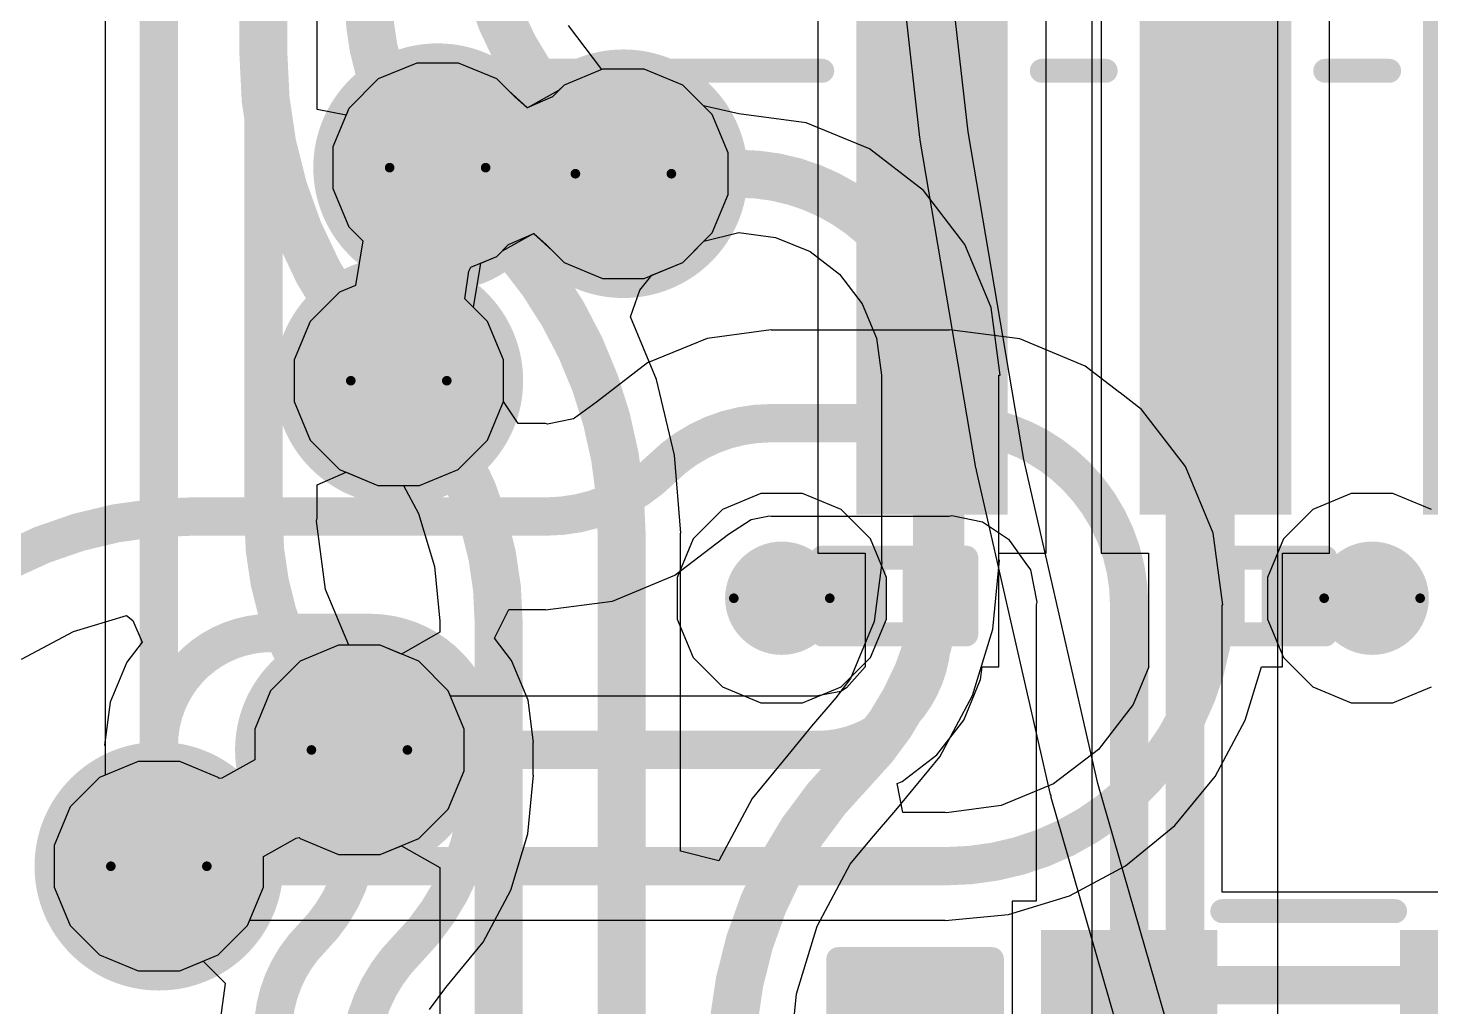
# Model space of a CAD drawing. Header units: inches. Extents: x -30 to 282, y -86 to 78.
# Drawn here: x -25.93 to -18.51, y -54.27 to -49.08 of the extents above; entities that cross this region are included whole.
import ezdxf

# ---------------------------------------------------------------- set-up
doc = ezdxf.new("R2010")
doc.units = ezdxf.units.IN
for name, color, linetype in [('Board Outline', 216, 'Continuous'), ('Bottom Layer', 5, 'Continuous'), ('Bottom Overlay', 54, 'Continuous'), ('Bottom Paste', 16, 'Continuous'), ('Bottom Solder', 6, 'Continuous'), ('Drill Drawing', 1, 'Continuous'), ('GND 01', 76, 'Continuous'), ('GND 02', 16, 'Continuous'), ('PWR', 156, 'Continuous'), ('SIG 01', 90, 'Continuous'), ('Top Layer', 1, 'Continuous'), ('Top Overlay', 2, 'Continuous'), ('Top Paste', 8, 'Continuous'), ('Top Solder', 216, 'Continuous'), ('Via Holes', 16, 'Continuous')]:
    doc.layers.add(name, color=color, linetype=linetype)

# ---------------------------------------------------------------- blocks, each defined once
blk = doc.blocks.new('DSN0603_2_B_10')
at = {"layer": 'Bottom Layer'}
for points in [[(-0.3, 0.12), (-0.1, 0.12), (-0.1, -0.12), (-0.3, -0.12)], [(0.1, 0.12), (0.3, 0.12), (0.3, -0.12), (0.1, -0.12)]]:
    blk.add_hatch(color=5, dxfattribs=at).paths.add_polyline_path(points)
at = {"layer": 'Bottom Paste'}
for points in [[(-0.3, 0.12), (-0.1, 0.12), (-0.1, -0.12), (-0.3, -0.12)], [(0.1, 0.12), (0.3, 0.12), (0.3, -0.12), (0.1, -0.12)]]:
    blk.add_hatch(color=16, dxfattribs=at).paths.add_polyline_path(points)
at = {"layer": 'Bottom Solder'}
for points in [[(-0.355, 0.175), (-0.045, 0.175), (-0.045, -0.175), (-0.355, -0.175)], [(0.045, 0.175), (0.355, 0.175), (0.355, -0.175), (0.045, -0.175)]]:
    blk.add_hatch(color=6, dxfattribs=at).paths.add_polyline_path(points)
at = {"layer": 'Bottom Overlay', "const_width": 0.127}
for points in [[(-0.381, 0.2032), (0.381, 0.2032)], [(-0.381, -0.2032), (-0.381, 0.2032)], [(0.381, -0.2032), (0.381, 0.2032)], [(-0.381, -0.2032), (0.381, -0.2032)]]:
    blk.add_lwpolyline(points, dxfattribs=at)
at = {"layer": 'Bottom Overlay', "const_width": 0.0635}
for points in [[(-0.4127, 0.2032, 1), (-0.3492, 0.2032, 1)], [(-0.4127, 0.2032, 1), (-0.3492, 0.2032, 1)], [(0.3493, 0.2032, 1), (0.4128, 0.2032, 1)], [(0.3493, 0.2032, 1), (0.4128, 0.2032, 1)], [(-0.4128, -0.2032, 1), (-0.3493, -0.2032, 1)], [(-0.4128, -0.2032, 1), (-0.3493, -0.2032, 1)], [(0.3492, -0.2032, 1), (0.4127, -0.2032, 1)], [(0.3492, -0.2032, 1), (0.4127, -0.2032, 1)]]:
    blk.add_lwpolyline(points, format="xyb", close=True, dxfattribs=at)
blk = doc.blocks.new('DSN0603_2_B_11')
at = {"layer": 'Bottom Layer'}
for points in [[(-0.3, 0.12), (-0.1, 0.12), (-0.1, -0.12), (-0.3, -0.12)], [(0.1, 0.12), (0.3, 0.12), (0.3, -0.12), (0.1, -0.12)]]:
    blk.add_hatch(color=5, dxfattribs=at).paths.add_polyline_path(points)
at = {"layer": 'Bottom Paste'}
for points in [[(-0.3, 0.12), (-0.1, 0.12), (-0.1, -0.12), (-0.3, -0.12)], [(0.1, 0.12), (0.3, 0.12), (0.3, -0.12), (0.1, -0.12)]]:
    blk.add_hatch(color=16, dxfattribs=at).paths.add_polyline_path(points)
at = {"layer": 'Bottom Solder'}
for points in [[(-0.355, 0.175), (-0.045, 0.175), (-0.045, -0.175), (-0.355, -0.175)], [(0.045, 0.175), (0.355, 0.175), (0.355, -0.175), (0.045, -0.175)]]:
    blk.add_hatch(color=6, dxfattribs=at).paths.add_polyline_path(points)
at = {"layer": 'Bottom Overlay', "const_width": 0.127}
for points in [[(0.381, 0.2032), (-0.381, 0.2032)], [(-0.381, -0.2032), (-0.381, 0.2032)], [(0.381, -0.2032), (0.381, 0.2032)], [(0.381, -0.2032), (-0.381, -0.2032)]]:
    blk.add_lwpolyline(points, dxfattribs=at)
at = {"layer": 'Bottom Overlay', "const_width": 0.0635}
for points in [[(-0.4128, 0.2032, 1), (-0.3493, 0.2032, 1)], [(-0.4128, 0.2032, 1), (-0.3493, 0.2032, 1)], [(0.3492, 0.2032, 1), (0.4127, 0.2032, 1)], [(0.3492, 0.2032, 1), (0.4127, 0.2032, 1)], [(-0.4127, -0.2032, 1), (-0.3492, -0.2032, 1)], [(-0.4127, -0.2032, 1), (-0.3492, -0.2032, 1)], [(0.3493, -0.2032, 1), (0.4128, -0.2032, 1)], [(0.3493, -0.2032, 1), (0.4128, -0.2032, 1)]]:
    blk.add_lwpolyline(points, format="xyb", close=True, dxfattribs=at)
blk = doc.blocks.new('B6B_ZR_SM4_TF_LF__SN__B_37')
at = {"layer": 'Bottom Layer'}
for points in [[(1.8999, 3.2749), (2.5999, 3.2749), (2.5999, -0.725), (1.8999, -0.725)], [(3.4001, 3.2749), (4.1001, 3.2749), (4.1001, -0.725), (3.4001, -0.725)]]:
    blk.add_hatch(color=5, dxfattribs=at).paths.add_polyline_path(points)
at = {"layer": 'Bottom Paste'}
for points in [[(1.8999, 3.2749), (2.5999, 3.2749), (2.5999, -0.725), (1.8999, -0.725)], [(3.4001, 3.2749), (4.1001, 3.2749), (4.1001, -0.725), (3.4001, -0.725)]]:
    blk.add_hatch(color=16, dxfattribs=at).paths.add_polyline_path(points)
at = {"layer": 'Bottom Solder'}
for points in [[(0.3493, 3.3257), (1.1509, 3.3257), (1.1509, -0.7758), (0.3493, -0.7758)], [(1.8491, 3.3257), (2.6507, 3.3257), (2.6507, -0.7758), (1.8491, -0.7758)], [(3.3493, 3.3257), (4.1509, 3.3257), (4.1509, -0.7758), (3.3493, -0.7758)]]:
    blk.add_hatch(color=6, dxfattribs=at).paths.add_polyline_path(points)
at = {"layer": 'Bottom Overlay', "const_width": 0.127}
for points in [[(1.6689, 0.9749), (1.3311, 0.9749)], [(3.1689, 0.9749), (2.8311, 0.9749)], [(6, 0.9749), (4.3312, 0.9749)], [(6, 0.9749), (6, 0.1061)]]:
    blk.add_lwpolyline(points, dxfattribs=at)
at = {"layer": 'Bottom Overlay', "const_width": 0.0635}
for points in [[(1.2994, 0.9749, 1), (1.3629, 0.9749, 1)], [(1.6371, 0.9749, 1), (1.7006, 0.9749, 1)], [(2.7994, 0.9749, 1), (2.8629, 0.9749, 1)], [(3.1371, 0.9749, 1), (3.2006, 0.9749, 1)], [(4.2994, 0.9749, 1), (4.3629, 0.9749, 1)], [(5.9683, 0.9749, 1), (6.0318, 0.9749, 1)], [(5.9683, 0.9749, 1), (6.0318, 0.9749, 1)]]:
    blk.add_lwpolyline(points, format="xyb", close=True, dxfattribs=at)
blk = doc.blocks.new('SC_70_5_82')
at = {"layer": 'Top Layer'}
for points in [[(-1.315, 0.84), (-0.585, 0.84), (-0.585, 0.46), (-1.315, 0.46)], [(0.585, 0.84), (1.315, 0.84), (1.315, 0.46), (0.585, 0.46)], [(-1.315, 0.19), (-0.585, 0.19), (-0.585, -0.19), (-1.315, -0.19)], [(-1.315, -0.46), (-0.585, -0.46), (-0.585, -0.84), (-1.315, -0.84)], [(0.585, -0.46), (1.315, -0.46), (1.315, -0.84), (0.585, -0.84)]]:
    blk.add_hatch(color=1, dxfattribs=at).paths.add_polyline_path(points)
at = {"layer": 'Top Paste'}
for points in [[(-1.315, 0.84), (-0.585, 0.84), (-0.585, 0.46), (-1.315, 0.46)], [(0.585, 0.84), (1.315, 0.84), (1.315, 0.46), (0.585, 0.46)], [(-1.315, 0.19), (-0.585, 0.19), (-0.585, -0.19), (-1.315, -0.19)], [(-1.315, -0.46), (-0.585, -0.46), (-0.585, -0.84), (-1.315, -0.84)], [(0.585, -0.46), (1.315, -0.46), (1.315, -0.84), (0.585, -0.84)]]:
    blk.add_hatch(color=8, dxfattribs=at).paths.add_polyline_path(points)
at = {"layer": 'Top Solder'}
for points in [[(-1.4166, 0.9416), (-0.4834, 0.9416), (-0.4834, 0.3584), (-1.4166, 0.3584)], [(0.4834, 0.9416), (1.4166, 0.9416), (1.4166, 0.3584), (0.4834, 0.3584)], [(-1.4166, 0.2916), (-0.4834, 0.2916), (-0.4834, -0.2916), (-1.4166, -0.2916)], [(-1.4166, -0.3584), (-0.4834, -0.3584), (-0.4834, -0.9416), (-1.4166, -0.9416)], [(0.4834, -0.3584), (1.4166, -0.3584), (1.4166, -0.9416), (0.4834, -0.9416)]]:
    blk.add_hatch(color=216, dxfattribs=at).paths.add_polyline_path(points)
at = {"layer": 'Top Overlay', "const_width": 0.127}
for points in [[(0.4572, 1.0414), (-0.4572, 1.0414)], [(-1.4478, 0.6604), (-1.5748, 0.7874)], [(-1.5748, 0.7874), (-1.5748, 0.5334)], [(-1.4478, 0.6604), (-1.5748, 0.5334)], [(0.4572, -1.0414), (-0.4572, -1.0414)]]:
    blk.add_lwpolyline(points, dxfattribs=at)
at = {"layer": 'Top Overlay', "const_width": 0.0635}
for points in [[(-0.4889, 1.0414, 1), (-0.4254, 1.0414, 1)], [(0.4254, 1.0414, 1), (0.4889, 1.0414, 1)], [(-1.6065, 0.7874, 1), (-1.543, 0.7874, 1)], [(-1.6065, 0.7874, 1), (-1.543, 0.7874, 1)], [(-1.4795, 0.6604, 1), (-1.416, 0.6604, 1)], [(-1.4795, 0.6604, 1), (-1.416, 0.6604, 1)], [(-1.6065, 0.5334, 1), (-1.543, 0.5334, 1)], [(-1.6065, 0.5334, 1), (-1.543, 0.5334, 1)], [(-0.4889, -1.0414, 1), (-0.4254, -1.0414, 1)], [(0.4254, -1.0414, 1), (0.4889, -1.0414, 1)]]:
    blk.add_lwpolyline(points, format="xyb", close=True, dxfattribs=at)
blk = doc.blocks.new('C___0402_132')
at = {"layer": 'Top Layer'}
for points in [[(-0.6985, -0.3175), (-0.6985, 0.3175), (-0.2413, 0.3175), (-0.2413, -0.3175)], [(0.2413, -0.3175), (0.2413, 0.3175), (0.6985, 0.3175), (0.6985, -0.3175)]]:
    blk.add_hatch(color=1, dxfattribs=at).paths.add_polyline_path(points)
at = {"layer": 'Top Paste'}
for points in [[(-0.6985, -0.3175), (-0.6985, 0.3175), (-0.2413, 0.3175), (-0.2413, -0.3175)], [(0.2413, -0.3175), (0.2413, 0.3175), (0.6985, 0.3175), (0.6985, -0.3175)]]:
    blk.add_hatch(color=8, dxfattribs=at).paths.add_polyline_path(points)
at = {"layer": 'Top Solder'}
for points in [[(-0.7585, -0.3775), (-0.7585, 0.3775), (-0.1813, 0.3775), (-0.1813, -0.3775)], [(0.1813, -0.3775), (0.1813, 0.3775), (0.7585, 0.3775), (0.7585, -0.3775)]]:
    blk.add_hatch(color=216, dxfattribs=at).paths.add_polyline_path(points)
at = {"layer": 'Top Overlay', "const_width": 0.127}
for points in [[(-0.7874, 0.4064), (-0.2794, 0.4064)], [(-0.7874, 0.4064), (-0.7874, -0.4064)], [(0.2794, 0.4064), (0.7874, 0.4064)], [(0.7874, 0.4064), (0.7874, -0.4064)], [(-0.7874, -0.4064), (-0.2794, -0.4064)], [(0.2794, -0.4064), (0.7874, -0.4064)]]:
    blk.add_lwpolyline(points, dxfattribs=at)
at = {"layer": 'Top Overlay', "const_width": 0.0635}
for points in [[(-0.8191, 0.4064, 1), (-0.7556, 0.4064, 1)], [(-0.8191, 0.4064, 1), (-0.7556, 0.4064, 1)], [(-0.3112, 0.4064, 1), (-0.2477, 0.4064, 1)], [(0.2477, 0.4064, 1), (0.3112, 0.4064, 1)], [(0.7557, 0.4064, 1), (0.8192, 0.4064, 1)], [(0.7557, 0.4064, 1), (0.8192, 0.4064, 1)], [(-0.8192, -0.4064, 1), (-0.7557, -0.4064, 1)], [(-0.8192, -0.4064, 1), (-0.7557, -0.4064, 1)], [(-0.3111, -0.4064, 1), (-0.2476, -0.4064, 1)], [(0.2477, -0.4064, 1), (0.3112, -0.4064, 1)], [(0.7556, -0.4064, 1), (0.8191, -0.4064, 1)], [(0.7556, -0.4064, 1), (0.8191, -0.4064, 1)]]:
    blk.add_lwpolyline(points, format="xyb", close=True, dxfattribs=at)

msp = doc.modelspace()

# ---------------------------------------------------------------- hatches: boundary and pattern name
at = {"layer": 'Bottom Layer'}
h = msp.add_hatch(color=5, dxfattribs=at)
edge = h.paths.add_edge_path()
edge.add_arc((-23.7654, -49.824), 0.3, 0, 360)
h = msp.add_hatch(color=5, dxfattribs=at)
edge = h.paths.add_edge_path()
edge.add_arc((-22.7823, -49.8562), 0.3, 0, 360)
h = msp.add_hatch(color=5, dxfattribs=at)
edge = h.paths.add_edge_path()
edge.add_arc((-23.9709, -50.9521), 0.3, 0, 360)
h = msp.add_hatch(color=5, dxfattribs=at)
edge = h.paths.add_edge_path()
edge.add_arc((-21.9441, -52.1037), 0.3, 0, 360)
h = msp.add_hatch(color=5, dxfattribs=at)
edge = h.paths.add_edge_path()
edge.add_arc((-18.8199, -52.1037), 0.3, 0, 360)
h = msp.add_hatch(color=5, dxfattribs=at)
edge = h.paths.add_edge_path()
edge.add_arc((-24.1793, -52.907), 0.3, 0, 360)
h = msp.add_hatch(color=5, dxfattribs=at)
edge = h.paths.add_edge_path()
edge.add_arc((-25.2407, -53.5227), 0.3, 0, 360)
at = {"layer": 'GND 01'}
h = msp.add_hatch(color=76, dxfattribs=at)
edge = h.paths.add_edge_path()
edge.add_arc((-23.7654, -49.824), 0.658, 0, 360)
h = msp.add_hatch(color=76, dxfattribs=at)
edge = h.paths.add_edge_path()
edge.add_arc((-22.7823, -49.8562), 0.658, 0, 360)
h = msp.add_hatch(color=76, dxfattribs=at)
edge = h.paths.add_edge_path()
edge.add_arc((-23.9709, -50.9521), 0.658, 0, 360)
h = msp.add_hatch(color=76, dxfattribs=at)
edge = h.paths.add_edge_path()
edge.add_arc((-24.1793, -52.907), 0.658, 0, 360)
h = msp.add_hatch(color=76, dxfattribs=at)
edge = h.paths.add_edge_path()
edge.add_arc((-25.2407, -53.5227), 0.658, 0, 360)
at = {"layer": 'GND 02'}
h = msp.add_hatch(color=16, dxfattribs=at)
edge = h.paths.add_edge_path()
edge.add_arc((-23.7654, -49.824), 0.658, 0, 360)
h = msp.add_hatch(color=16, dxfattribs=at)
edge = h.paths.add_edge_path()
edge.add_arc((-22.7823, -49.8562), 0.658, 0, 360)
h = msp.add_hatch(color=16, dxfattribs=at)
edge = h.paths.add_edge_path()
edge.add_arc((-23.9709, -50.9521), 0.658, 0, 360)
h = msp.add_hatch(color=16, dxfattribs=at)
edge = h.paths.add_edge_path()
edge.add_arc((-24.1793, -52.907), 0.658, 0, 360)
h = msp.add_hatch(color=16, dxfattribs=at)
edge = h.paths.add_edge_path()
edge.add_arc((-25.2407, -53.5227), 0.658, 0, 360)
at = {"layer": 'PWR'}
h = msp.add_hatch(color=156, dxfattribs=at)
edge = h.paths.add_edge_path()
edge.add_arc((-23.7654, -49.824), 0.3, 0, 360)
h = msp.add_hatch(color=156, dxfattribs=at)
edge = h.paths.add_edge_path()
edge.add_arc((-22.7823, -49.8562), 0.3, 0, 360)
h = msp.add_hatch(color=156, dxfattribs=at)
edge = h.paths.add_edge_path()
edge.add_arc((-23.9709, -50.9521), 0.3, 0, 360)
h = msp.add_hatch(color=156, dxfattribs=at)
edge = h.paths.add_edge_path()
edge.add_arc((-21.9441, -52.1037), 0.3, 0, 360)
h = msp.add_hatch(color=156, dxfattribs=at)
edge = h.paths.add_edge_path()
edge.add_arc((-18.8199, -52.1037), 0.3, 0, 360)
h = msp.add_hatch(color=156, dxfattribs=at)
edge = h.paths.add_edge_path()
edge.add_arc((-24.1793, -52.907), 0.3, 0, 360)
h = msp.add_hatch(color=156, dxfattribs=at)
edge = h.paths.add_edge_path()
edge.add_arc((-25.2407, -53.5227), 0.3, 0, 360)
at = {"layer": 'SIG 01'}
h = msp.add_hatch(color=90, dxfattribs=at)
edge = h.paths.add_edge_path()
edge.add_arc((-23.7654, -49.824), 0.3, 0, 360)
h = msp.add_hatch(color=90, dxfattribs=at)
edge = h.paths.add_edge_path()
edge.add_arc((-22.7823, -49.8562), 0.3, 0, 360)
h = msp.add_hatch(color=90, dxfattribs=at)
edge = h.paths.add_edge_path()
edge.add_arc((-23.9709, -50.9521), 0.3, 0, 360)
h = msp.add_hatch(color=90, dxfattribs=at)
edge = h.paths.add_edge_path()
edge.add_arc((-21.9441, -52.1037), 0.3, 0, 360)
h = msp.add_hatch(color=90, dxfattribs=at)
edge = h.paths.add_edge_path()
edge.add_arc((-18.8199, -52.1037), 0.3, 0, 360)
h = msp.add_hatch(color=90, dxfattribs=at)
edge = h.paths.add_edge_path()
edge.add_arc((-24.1793, -52.907), 0.3, 0, 360)
h = msp.add_hatch(color=90, dxfattribs=at)
edge = h.paths.add_edge_path()
edge.add_arc((-25.2407, -53.5227), 0.3, 0, 360)
at = {"layer": 'Top Layer'}
h = msp.add_hatch(color=1, dxfattribs=at)
edge = h.paths.add_edge_path()
edge.add_arc((-23.7654, -49.824), 0.3, 0, 360)
h = msp.add_hatch(color=1, dxfattribs=at)
edge = h.paths.add_edge_path()
edge.add_arc((-22.7823, -49.8562), 0.3, 0, 360)
h = msp.add_hatch(color=1, dxfattribs=at)
edge = h.paths.add_edge_path()
edge.add_arc((-23.9709, -50.9521), 0.3, 0, 360)
h = msp.add_hatch(color=1, dxfattribs=at)
edge = h.paths.add_edge_path()
edge.add_arc((-21.9441, -52.1037), 0.3, 0, 360)
h = msp.add_hatch(color=1, dxfattribs=at)
edge = h.paths.add_edge_path()
edge.add_arc((-18.8199, -52.1037), 0.3, 0, 360)
h = msp.add_hatch(color=1, dxfattribs=at)
edge = h.paths.add_edge_path()
edge.add_arc((-24.1793, -52.907), 0.3, 0, 360)
h = msp.add_hatch(color=1, dxfattribs=at)
edge = h.paths.add_edge_path()
edge.add_arc((-25.2407, -53.5227), 0.3, 0, 360)
at = {"layer": 'Via Holes'}
h = msp.add_hatch(color=7, dxfattribs=at)
edge = h.paths.add_edge_path()
edge.add_arc((-23.7654, -49.824), 0.15, 0, 360)
h = msp.add_hatch(color=7, dxfattribs=at)
edge = h.paths.add_edge_path()
edge.add_arc((-22.7823, -49.8562), 0.15, 0, 360)
h = msp.add_hatch(color=7, dxfattribs=at)
edge = h.paths.add_edge_path()
edge.add_arc((-23.9709, -50.9521), 0.15, 0, 360)
h = msp.add_hatch(color=7, dxfattribs=at)
edge = h.paths.add_edge_path()
edge.add_arc((-21.9441, -52.1037), 0.15, 0, 360)
h = msp.add_hatch(color=7, dxfattribs=at)
edge = h.paths.add_edge_path()
edge.add_arc((-18.8199, -52.1037), 0.15, 0, 360)
h = msp.add_hatch(color=7, dxfattribs=at)
edge = h.paths.add_edge_path()
edge.add_arc((-24.1793, -52.907), 0.15, 0, 360)
h = msp.add_hatch(color=7, dxfattribs=at)
edge = h.paths.add_edge_path()
edge.add_arc((-25.2407, -53.5227), 0.15, 0, 360)

# ---------------------------------------------------------------- linework, layer by layer
at = {"layer": 'Board Outline', "const_width": 0.254}
msp.add_lwpolyline([(37.4947, -16.4465, -2.502525), (-17.2929, -16.4465)], format="xyb", dxfattribs=at)
at = {"layer": 'Bottom Layer'}
for p, q in [((-25.5256, -42.3169), (-25.5256, -53.0411)), ((-24.4025, -49.5162), (-24.4025, -42.3547)), ((-21.7532, -47.3574), (-21.7532, -51.8654)), ((-20.5452, -51.8654), (-20.5452, -47.3574)), ((-20.2531, -47.3574), (-20.2531, -51.8654)), ((-19.0451, -51.8654), (-19.0451, -47.3574)), ((-23.8756, -49.27), (-24.0792, -49.3544)), ((-23.6552, -49.27), (-23.8756, -49.27)), ((-23.4516, -49.3544), (-23.6552, -49.27)), ((-24.0792, -49.3544), (-24.235, -49.5102)), ((-23.3573, -49.4486), (-23.4516, -49.3544)), ((-22.8925, -49.3022), (-23.0961, -49.3866)), ((-22.6721, -49.3022), (-22.8925, -49.3022)), ((-22.4685, -49.3866), (-22.6721, -49.3022)), ((-23.0961, -49.3866), (-23.1582, -49.4486)), ((-22.3127, -49.5424), (-22.4685, -49.3866)), ((-24.2501, -49.5465), (-24.4025, -49.5162)), ((-24.235, -49.5102), (-24.2501, -49.5465)), ((-23.2907, -49.5079), (-23.3573, -49.4486)), ((-23.1582, -49.4486), (-23.2907, -49.5079)), ((-22.2283, -49.746), (-22.3127, -49.5424)), ((-22.2283, -49.9664), (-22.2283, -49.746)), ((-22.3127, -50.17), (-22.2283, -49.9664)), ((-23.3895, -50.2316), (-23.257, -50.1723)), ((-23.257, -50.1723), (-23.1904, -50.2316)), ((-22.4685, -50.3259), (-22.3127, -50.17)), ((-23.4516, -50.2937), (-23.3895, -50.2316)), ((-23.1904, -50.2316), (-23.0961, -50.3259)), ((-23.5896, -50.3509), (-23.4516, -50.2937)), ((-23.0961, -50.3259), (-22.8925, -50.4102)), ((-22.6721, -50.4102), (-22.4685, -50.3259)), ((-23.6208, -50.5188), (-23.6008, -50.3726)), ((-23.6008, -50.3726), (-23.5896, -50.3509)), ((-22.8925, -50.4102), (-22.6721, -50.4102)), ((-23.5013, -50.6383), (-23.6208, -50.5188)), ((-23.4169, -50.8419), (-23.5013, -50.6383)), ((-23.4169, -51.0623), (-23.4169, -50.8419)), ((-23.5013, -51.266), (-23.4169, -51.0623)), ((-23.6571, -51.4218), (-23.5013, -51.266)), ((-24.4025, -51.5032), (-24.2501, -51.4362)), ((-24.2501, -51.4362), (-24.0811, -51.5061)), ((-23.8607, -51.5061), (-23.6571, -51.4218)), ((-24.4025, -51.6806), (-24.4025, -51.5032)), ((-24.0811, -51.5061), (-23.8607, -51.5061)), ((-24.4056, -51.6964), (-24.4025, -51.6806)), ((-24.3581, -52.0571), (-24.4056, -51.6964)), ((-21.7532, -51.8654), (-21.5032, -51.8654)), ((-21.5032, -51.8654), (-21.5032, -52.4661)), ((-20.7952, -52.4661), (-20.7952, -51.8654)), ((-20.7952, -51.8654), (-20.5452, -51.8654)), ((-20.2531, -51.8654), (-20.0031, -51.8654)), ((-20.0031, -51.8654), (-20.0031, -52.4661)), ((-19.2951, -52.4661), (-19.2951, -51.8654)), ((-19.2951, -51.8654), (-19.0451, -51.8654)), ((-24.2355, -52.353), (-24.3581, -52.0571)), ((-24.0691, -52.353), (-24.2355, -52.353)), ((-23.8655, -52.4373), (-24.0691, -52.353)), ((-23.7097, -52.5932), (-23.8655, -52.4373)), ((-21.5032, -52.4661), (-21.6022, -52.5775)), ((-20.8925, -52.5341), (-20.8836, -52.4661)), ((-20.8836, -52.4661), (-20.7952, -52.4661)), ((-20.0026, -52.4669), (-20.0852, -52.6663)), ((-20.0031, -52.4661), (-20.0031, -52.4661)), ((-20.0031, -52.4661), (-20.0026, -52.4669)), ((-19.4922, -52.7497), (-19.4062, -52.4661)), ((-19.4062, -52.4661), (-19.2951, -52.4661)), ((-20.9815, -52.7488), (-20.8925, -52.5341)), ((-23.6977, -52.6221), (-23.7097, -52.5932)), ((-21.7525, -52.6221), (-23.6977, -52.6221)), ((-21.6311, -52.5968), (-21.7525, -52.621)), ((-21.7525, -52.621), (-21.7525, -52.6221)), ((-21.6022, -52.5775), (-21.6311, -52.5968)), ((-20.0852, -52.6663), (-20.2677, -52.9041)), ((-21.123, -52.9332), (-20.9815, -52.7488)), ((-19.651, -53.0468), (-19.4922, -52.7497)), ((-21.3074, -53.0747), (-21.123, -52.9332)), ((-20.2677, -52.9041), (-20.5055, -53.0866)), ((-25.5545, -53.0531), (-25.7103, -53.2089)), ((-25.5256, -53.0411), (-25.5545, -53.0531)), ((-21.3333, -53.0855), (-21.3074, -53.0747)), ((-19.8647, -53.3071), (-19.651, -53.0468)), ((-21.303, -53.2379), (-21.3333, -53.0855)), ((-20.5055, -53.0866), (-20.7825, -53.2013)), ((-25.7103, -53.2089), (-25.7947, -53.4125)), ((-20.7825, -53.2013), (-21.0718, -53.2394)), ((-21.0797, -53.2379), (-21.303, -53.2379)), ((-21.0718, -53.2394), (-21.0797, -53.2379)), ((-20.125, -53.5208), (-19.8647, -53.3071)), ((-25.7947, -53.4125), (-25.7947, -53.6329)), ((-20.4221, -53.6796), (-20.125, -53.5208)), ((-25.7947, -53.6329), (-25.7103, -53.8366)), ((-20.7444, -53.7774), (-20.4221, -53.6796)), ((-24.771, -53.8366), (-24.759, -53.8076)), ((-24.759, -53.8076), (-21.0797, -53.8076)), ((-21.0797, -53.8104), (-20.7444, -53.7774)), ((-21.0797, -53.8076), (-21.0797, -53.8104)), ((-25.7103, -53.8366), (-25.5545, -53.9924)), ((-24.9269, -53.9924), (-24.771, -53.8366)), ((-25.5545, -53.9924), (-25.3509, -54.0767)), ((-25.1305, -54.0767), (-24.9269, -53.9924)), ((-25.3509, -54.0767), (-25.1305, -54.0767))]:
    msp.add_line(p, q, dxfattribs=at)
at = {"layer": 'Bottom Layer', "const_width": 0.2032}
for points in [[(-25.2407, -53.5227), (-25.2407, -42.3169)], [(-24.6873, -51.6806), (-24.6873, -42.3547)], [(-21.1492, -49.6114), (-21.1486, -49.6114)], [(-21.1486, -52.0921), (-21.1486, -49.6114)], [(-19.6491, -52.0921), (-19.6491, -49.6114)], [(-21.1492, -52.3036), (-21.1492, -52.0921)], [(-24.1793, -52.907), (-21.7525, -52.907)], [(-25.2407, -53.5227), (-21.0797, -53.5227)]]:
    msp.add_lwpolyline(points, dxfattribs=at)
at = {"layer": 'Bottom Layer', "const_width": 0.1016}
for points in [[(-21.2, -49.6114, 1), (-21.0984, -49.6114, 1)], [(-21.1994, -49.6114, 1), (-21.0978, -49.6114, 1)], [(-21.1994, -49.6114, 1), (-21.0978, -49.6114, 1)], [(-19.6999, -49.6114, 1), (-19.5983, -49.6114, 1)], [(-24.7381, -51.6806, 1), (-24.6365, -51.6806, 1)], [(-24.7381, -51.6806, 1), (-24.6365, -51.6806, 1)], [(-21.2, -52.0921, 1), (-21.0984, -52.0921, 1)], [(-21.1994, -52.0921, 1), (-21.0978, -52.0921, 1)], [(-19.6999, -52.0921, 1), (-19.5983, -52.0921, 1)], [(-19.6999, -52.0921, 1), (-19.5983, -52.0921, 1)], [(-21.2, -52.3036, 1), (-21.0984, -52.3036, 1)], [(-21.2, -52.3036, 1), (-21.0984, -52.3036, 1)], [(-24.2301, -52.907, 1), (-24.1285, -52.907, 1)], [(-24.2301, -52.907, 1), (-24.1285, -52.907, 1)], [(-21.8033, -52.907, 1), (-21.7017, -52.907, 1)], [(-21.8033, -52.907, 1), (-21.7017, -52.907, 1)], [(-25.2915, -53.5227, 1), (-25.1899, -53.5227, 1)], [(-25.2915, -53.5227, 1), (-25.1899, -53.5227, 1)], [(-21.1305, -53.5227, 1), (-21.0289, -53.5227, 1)], [(-21.1305, -53.5227, 1), (-21.0289, -53.5227, 1)]]:
    msp.add_lwpolyline(points, format="xyb", close=True, dxfattribs=at)
at = {"layer": 'Bottom Layer', "const_width": 0.2032}
for points in [[(-24.1793, -52.907, -0.198912), (-24.6873, -51.6806)], [(-19.6491, -52.0921, -0.414214), (-21.0797, -53.5227)], [(-21.1492, -52.3036, -0.414214), (-21.7525, -52.907)]]:
    msp.add_lwpolyline(points, format="xyb", dxfattribs=at)
at = {"layer": 'Drill Drawing'}
for points, const_width in [([(-23.5114, -49.824, 1), (-24.0194, -49.824, 1)], 0.0508), ([(-22.5283, -49.8562, 1), (-23.0363, -49.8562, 1)], 0.0508), ([(-24.0321, -49.824, 1), (-24.0067, -49.824, 1)], 0.0254), ([(-23.5241, -49.824, 1), (-23.4987, -49.824, 1)], 0.0254), ([(-23.049, -49.8562, 1), (-23.0236, -49.8562, 1)], 0.0254), ([(-22.541, -49.8562, 1), (-22.5156, -49.8562, 1)], 0.0254), ([(-23.7169, -50.9521, 1), (-24.2249, -50.9521, 1)], 0.0508), ([(-24.2376, -50.9521, 1), (-24.2122, -50.9521, 1)], 0.0254), ([(-23.7296, -50.9521, 1), (-23.7042, -50.9521, 1)], 0.0254), ([(-21.6901, -52.1037, 1), (-22.1981, -52.1037, 1)], 0.0508), ([(-18.5659, -52.1037, 1), (-19.0739, -52.1037, 1)], 0.0508), ([(-22.2108, -52.1037, 1), (-22.1854, -52.1037, 1)], 0.0254), ([(-21.7028, -52.1037, 1), (-21.6774, -52.1037, 1)], 0.0254), ([(-19.0866, -52.1037, 1), (-19.0612, -52.1037, 1)], 0.0254), ([(-18.5786, -52.1037, 1), (-18.5532, -52.1037, 1)], 0.0254), ([(-23.9253, -52.907, 1), (-24.4333, -52.907, 1)], 0.0508), ([(-24.446, -52.907, 1), (-24.4206, -52.907, 1)], 0.0254), ([(-23.938, -52.907, 1), (-23.9126, -52.907, 1)], 0.0254), ([(-24.9867, -53.5227, 1), (-25.4947, -53.5227, 1)], 0.0508), ([(-25.5074, -53.5227, 1), (-25.482, -53.5227, 1)], 0.0254), ([(-24.9994, -53.5227, 1), (-24.974, -53.5227, 1)], 0.0254)]:
    msp.add_lwpolyline(points, format="xyb", close=True, dxfattribs=dict(at, const_width=const_width))
at = {"layer": 'PWR'}
for p, q in [((-21.4122, -47.9154), (-21.2152, -49.6638)), ((-20.9579, -49.6348), (-21.1549, -47.8864)), ((-23.8756, -49.27), (-24.0792, -49.3544)), ((-23.6552, -49.27), (-23.8756, -49.27)), ((-23.4516, -49.3544), (-23.6552, -49.27)), ((-24.0792, -49.3544), (-24.235, -49.5102)), ((-23.3905, -49.4154), (-23.4516, -49.3544)), ((-22.8925, -49.3022), (-23.0961, -49.3866)), ((-22.6721, -49.3022), (-22.8925, -49.3022)), ((-22.4685, -49.3866), (-22.6721, -49.3022)), ((-23.2904, -49.5072), (-23.3905, -49.4154)), ((-23.125, -49.4154), (-23.2904, -49.5072)), ((-23.0961, -49.3866), (-23.125, -49.4154)), ((-22.3127, -49.5424), (-22.4685, -49.3866)), ((-24.235, -49.5102), (-24.3194, -49.7138)), ((-22.2283, -49.746), (-22.3127, -49.5424)), ((-21.2152, -49.6638), (-21.213, -49.6708)), ((-20.6632, -51.3694), (-20.9579, -49.6348)), ((-24.3194, -49.7138), (-24.3194, -49.9342)), ((-21.213, -49.6708), (-21.2132, -49.6782)), ((-21.2132, -49.6782), (-20.9185, -51.4127)), ((-22.2283, -49.9664), (-22.2283, -49.746)), ((-24.3194, -49.9342), (-24.235, -50.1378)), ((-22.3127, -50.17), (-22.2283, -49.9664)), ((-24.235, -50.1378), (-24.1614, -50.2114)), ((-23.4227, -50.2648), (-23.2573, -50.173)), ((-23.2573, -50.173), (-23.1572, -50.2648)), ((-22.4685, -50.3259), (-22.3127, -50.17)), ((-24.1614, -50.2114), (-24.1993, -50.4471)), ((-23.5749, -50.5647), (-23.537, -50.3291)), ((-23.537, -50.3291), (-23.4516, -50.2937)), ((-23.4516, -50.2937), (-23.4227, -50.2648)), ((-23.1572, -50.2648), (-23.0961, -50.3259)), ((-23.0961, -50.3259), (-22.8925, -50.4102)), ((-22.6721, -50.4102), (-22.4685, -50.3259)), ((-24.2847, -50.4825), (-24.4406, -50.6383)), ((-24.1993, -50.4471), (-24.2847, -50.4825)), ((-22.8925, -50.4102), (-22.6721, -50.4102)), ((-23.5013, -50.6383), (-23.5749, -50.5647)), ((-24.4406, -50.6383), (-24.5249, -50.8419)), ((-23.4169, -50.8419), (-23.5013, -50.6383)), ((-24.5249, -50.8419), (-24.5249, -51.0623)), ((-23.4169, -51.0623), (-23.4169, -50.8419)), ((-24.5249, -51.0623), (-24.4406, -51.266)), ((-23.5013, -51.266), (-23.4169, -51.0623)), ((-24.4406, -51.266), (-24.2847, -51.4218)), ((-23.6571, -51.4218), (-23.5013, -51.266)), ((-20.2717, -53.0847), (-20.6632, -51.3694)), ((-24.2847, -51.4218), (-24.0811, -51.5061)), ((-23.8607, -51.5061), (-23.6571, -51.4218)), ((-20.9185, -51.4127), (-20.9159, -51.4196)), ((-20.9159, -51.4196), (-20.9157, -51.427)), ((-20.9157, -51.427), (-20.5241, -53.1423)), ((-24.0811, -51.5061), (-23.8607, -51.5061)), ((-22.0543, -51.5497), (-22.2579, -51.634)), ((-21.8339, -51.5497), (-22.0543, -51.5497)), ((-21.6303, -51.634), (-21.8339, -51.5497)), ((-18.9301, -51.5497), (-19.1337, -51.634)), ((-18.7097, -51.5497), (-18.9301, -51.5497)), ((-18.5061, -51.634), (-18.7097, -51.5497)), ((-22.2579, -51.634), (-22.4138, -51.7899)), ((-21.4745, -51.7899), (-21.6303, -51.634)), ((-19.1337, -51.634), (-19.2896, -51.7899)), ((-22.4138, -51.7899), (-22.4981, -51.9935)), ((-21.3901, -51.9935), (-21.4745, -51.7899)), ((-19.2896, -51.7899), (-19.3739, -51.9935)), ((-22.4981, -51.9935), (-22.4981, -52.2139)), ((-21.3901, -52.2139), (-21.3901, -51.9935)), ((-19.3739, -51.9935), (-19.3739, -52.2139)), ((-22.4981, -52.2139), (-22.4138, -52.4175)), ((-21.4745, -52.4175), (-21.3901, -52.2139)), ((-19.3739, -52.2139), (-19.2896, -52.4175)), ((-24.2895, -52.353), (-24.4931, -52.4373)), ((-24.0691, -52.353), (-24.2895, -52.353)), ((-23.8655, -52.4373), (-24.0691, -52.353)), ((-24.4931, -52.4373), (-24.649, -52.5932)), ((-23.7097, -52.5932), (-23.8655, -52.4373)), ((-22.4138, -52.4175), (-22.2579, -52.5733)), ((-21.6303, -52.5733), (-21.4745, -52.4175)), ((-19.2896, -52.4175), (-19.1337, -52.5733)), ((-24.649, -52.5932), (-24.7333, -52.7968)), ((-23.6253, -52.7968), (-23.7097, -52.5932)), ((-22.2579, -52.5733), (-22.0543, -52.6577)), ((-21.8339, -52.6577), (-21.6303, -52.5733)), ((-19.1337, -52.5733), (-18.9301, -52.6577)), ((-18.7097, -52.6577), (-18.5061, -52.5733)), ((-22.0543, -52.6577), (-21.8339, -52.6577)), ((-18.9301, -52.6577), (-18.7097, -52.6577)), ((-24.7333, -52.7968), (-24.7333, -52.9593)), ((-23.6253, -53.0172), (-23.6253, -52.7968)), ((-25.3509, -52.9687), (-25.5545, -53.0531)), ((-25.1305, -52.9687), (-25.3509, -52.9687)), ((-24.9269, -53.0531), (-25.1305, -52.9687)), ((-24.7333, -52.9593), (-24.9067, -53.0557)), ((-25.5545, -53.0531), (-25.7103, -53.2089)), ((-24.9211, -53.0589), (-24.9269, -53.0531)), ((-24.9067, -53.0557), (-24.9211, -53.0589)), ((-23.7097, -53.2208), (-23.6253, -53.0172)), ((-20.5241, -53.1423), (-20.5211, -53.149)), ((-20.5211, -53.149), (-20.5205, -53.1564)), ((-19.7846, -54.7754), (-20.2717, -53.0847)), ((-25.7103, -53.2089), (-25.7947, -53.4125)), ((-23.8655, -53.3766), (-23.7097, -53.2208)), ((-20.5205, -53.1564), (-20.0334, -54.8471)), ((-24.6867, -53.4705), (-24.5133, -53.374)), ((-24.5133, -53.374), (-24.499, -53.3708)), ((-24.499, -53.3708), (-24.4931, -53.3766)), ((-24.4931, -53.3766), (-24.2895, -53.461)), ((-24.0691, -53.461), (-23.8655, -53.3766)), ((-25.7947, -53.4125), (-25.7947, -53.6329)), ((-24.6867, -53.6329), (-24.6867, -53.4705)), ((-24.2895, -53.461), (-24.0691, -53.461)), ((-25.7947, -53.6329), (-25.7103, -53.8366)), ((-24.771, -53.8366), (-24.6867, -53.6329)), ((-25.7103, -53.8366), (-25.5545, -53.9924)), ((-24.9269, -53.9924), (-24.771, -53.8366)), ((-25.5545, -53.9924), (-25.3509, -54.0767)), ((-25.1305, -54.0767), (-24.9269, -53.9924)), ((-25.3509, -54.0767), (-25.1305, -54.0767))]:
    msp.add_line(p, q, dxfattribs=at)
at = {"layer": 'SIG 01'}
for p, q in [((-20.3026, -47.7232), (-20.3026, -55.4478)), ((-19.3185, -55.6502), (-19.3185, -47.7232)), ((-23.8756, -49.27), (-24.0792, -49.3544)), ((-23.6552, -49.27), (-23.8756, -49.27)), ((-23.4516, -49.3544), (-23.6552, -49.27)), ((-24.0792, -49.3544), (-24.235, -49.5102)), ((-23.3905, -49.4154), (-23.4516, -49.3544)), ((-22.8925, -49.3022), (-23.0961, -49.3866)), ((-22.6721, -49.3022), (-22.8925, -49.3022)), ((-22.4685, -49.3866), (-22.6721, -49.3022)), ((-23.2904, -49.5072), (-23.3905, -49.4154)), ((-23.125, -49.4154), (-23.2904, -49.5072)), ((-23.0961, -49.3866), (-23.125, -49.4154)), ((-22.3579, -49.4972), (-22.4685, -49.3866)), ((-24.235, -49.5102), (-24.3194, -49.7138)), ((-22.1722, -49.5396), (-22.3579, -49.4972)), ((-21.8143, -49.5867), (-22.1722, -49.5396)), ((-22.1722, -49.5396), (-22.1722, -49.5396)), ((-21.4808, -49.7249), (-21.8143, -49.5867)), ((-24.3194, -49.7138), (-24.3194, -49.9342)), ((-21.1944, -49.9446), (-21.4808, -49.7249)), ((-24.3194, -49.9342), (-24.235, -50.1378)), ((-20.9746, -50.2311), (-21.1944, -49.9446)), ((-24.235, -50.1378), (-24.1614, -50.2114)), ((-22.3562, -50.2136), (-22.1722, -50.1673)), ((-22.1722, -50.1673), (-21.9768, -50.193)), ((-24.1614, -50.2114), (-24.1993, -50.4471)), ((-22.4685, -50.3259), (-22.3562, -50.2136)), ((-21.9768, -50.193), (-21.7946, -50.2684)), ((-20.8364, -50.5646), (-20.9746, -50.2311)), ((-22.6316, -50.3934), (-22.4685, -50.3259)), ((-21.7946, -50.2684), (-21.6382, -50.3885)), ((-22.6948, -50.4734), (-22.6316, -50.3934)), ((-21.6382, -50.3885), (-21.5182, -50.5449)), ((-24.2847, -50.4825), (-24.4406, -50.6383)), ((-24.1993, -50.4471), (-24.2847, -50.4825)), ((-22.7451, -50.6134), (-22.6948, -50.4734)), ((-21.5182, -50.5449), (-21.4427, -50.727)), ((-22.6077, -50.945), (-22.7451, -50.6134)), ((-20.7893, -50.9225), (-20.8364, -50.5646)), ((-24.4406, -50.6383), (-24.5249, -50.8419)), ((-21.4427, -50.727), (-21.417, -50.9225)), ((-24.5249, -50.8419), (-24.5249, -51.0623)), ((-21.417, -50.9225), (-21.4167, -50.9225)), ((-21.4167, -50.9225), (-21.4167, -51.902)), ((-20.7952, -51.902), (-20.7952, -50.9225)), ((-20.7952, -50.9225), (-20.7893, -50.9225)), ((-22.5113, -51.3468), (-22.6077, -50.945)), ((-24.5249, -51.0623), (-24.4406, -51.266)), ((-24.4406, -51.266), (-24.2847, -51.4218)), ((-22.4789, -51.7587), (-22.5113, -51.3468)), ((-24.2847, -51.4218), (-24.0811, -51.5061)), ((-24.0811, -51.5061), (-23.9468, -51.5061)), ((-23.9468, -51.5061), (-23.8667, -51.656)), ((-23.8667, -51.656), (-23.7817, -51.936)), ((-22.481, -53.4436), (-22.481, -51.7587)), ((-22.481, -51.7587), (-22.4789, -51.7587)), ((-23.7817, -51.936), (-23.7532, -52.2258)), ((-21.4143, -51.9141), (-21.4554, -52.2267)), ((-21.4167, -51.902), (-21.4143, -51.9141)), ((-20.8281, -52.2678), (-20.7921, -51.902)), ((-20.7921, -51.902), (-20.7952, -51.902)), ((-23.7532, -52.2258), (-23.7535, -52.2273)), ((-23.7535, -52.2273), (-23.7535, -52.2838)), ((-21.4554, -52.2267), (-21.5807, -52.5291)), ((-23.7535, -52.2838), (-23.9567, -52.3996)), ((-20.9348, -52.6195), (-20.8281, -52.2678)), ((-24.2895, -52.353), (-24.4931, -52.4373)), ((-24.0691, -52.353), (-24.2895, -52.353)), ((-23.9567, -52.3996), (-24.0691, -52.353)), ((-24.4931, -52.4373), (-24.649, -52.5932)), ((-21.5807, -52.5291), (-21.6584, -52.6304)), ((-24.649, -52.5932), (-24.7333, -52.7968)), ((-21.6584, -52.6304), (-21.7861, -52.7807)), ((-21.1081, -52.9436), (-20.9348, -52.6195)), ((-21.7873, -52.7817), (-21.9123, -52.9341)), ((-21.7861, -52.7807), (-21.7873, -52.7817)), ((-24.7333, -52.7968), (-24.7333, -52.9593)), ((-25.3509, -52.9687), (-25.5545, -53.0531)), ((-25.1305, -52.9687), (-25.3509, -52.9687)), ((-24.9269, -53.0531), (-25.1305, -52.9687)), ((-24.7333, -52.9593), (-24.9067, -53.0557)), ((-21.9123, -52.9341), (-22.1015, -53.1646)), ((-21.3402, -53.2265), (-21.1081, -52.9436)), ((-25.5545, -53.0531), (-25.7103, -53.2089)), ((-24.9211, -53.0589), (-24.9269, -53.0531)), ((-24.9067, -53.0557), (-24.9211, -53.0589)), ((-25.7103, -53.2089), (-25.7947, -53.4125)), ((-22.1015, -53.1646), (-22.2778, -53.4945)), ((-21.4699, -53.376), (-21.3402, -53.2265)), ((-21.3402, -53.2265), (-21.3402, -53.2265)), ((-24.6867, -53.4705), (-24.5133, -53.374)), ((-24.5133, -53.374), (-24.499, -53.3708)), ((-24.499, -53.3708), (-24.4931, -53.3766)), ((-24.4931, -53.3766), (-24.2895, -53.461)), ((-21.5816, -53.512), (-21.4699, -53.376)), ((-25.7947, -53.4125), (-25.7947, -53.6329)), ((-24.0691, -53.461), (-23.9567, -53.4144)), ((-23.9567, -53.4144), (-23.7535, -53.5301)), ((-22.2778, -53.4945), (-22.481, -53.4436)), ((-24.6867, -53.6329), (-24.6867, -53.4705)), ((-24.2895, -53.461), (-24.0691, -53.461)), ((-21.7573, -53.8407), (-21.5816, -53.512)), ((-23.7535, -53.5301), (-23.7535, -54.6308)), ((-25.7947, -53.6329), (-25.7103, -53.8366)), ((-24.771, -53.8366), (-24.6867, -53.6329)), ((-25.7103, -53.8366), (-25.5545, -53.9924)), ((-24.9269, -53.9924), (-24.771, -53.8366)), ((-21.8655, -54.1974), (-21.7573, -53.8407)), ((-25.5545, -53.9924), (-25.3509, -54.0767)), ((-25.1305, -54.0767), (-24.9269, -53.9924)), ((-25.3509, -54.0767), (-25.1305, -54.0767)), ((-21.901, -54.5586), (-21.8655, -54.1974))]:
    msp.add_line(p, q, dxfattribs=at)
for points, const_width in [([(-17.372, -72.7199, -0.253161), (-27.9215, -37.3029)], 0.2032), ([(-22.1722, -49.8562, -0.414214), (-21.1059, -50.9225)], 0.254), ([(-23.4714, -50.118, -0.198913), (-22.7918, -51.7587)], 0.254), ([(-23.9709, -50.9521, -0.198912), (-23.4427, -52.2273)], 0.254), ([(-21.1059, -51.902, -0.198688), (-21.5622, -53.0049)], 0.254), ([(-22.2103, -54.566, -0.198794), (-21.5622, -53.0049)], 0.254)]:
    msp.add_lwpolyline(points, format="xyb", dxfattribs=dict(at, const_width=const_width))
for points, const_width in [([(-19.8105, -55.6502), (-19.8105, -47.7232)], 0.2032), ([(-23.7654, -49.824), (-23.4714, -50.118)], 0.254), ([(-22.7823, -49.8562), (-22.1722, -49.8562)], 0.254), ([(-21.1059, -51.902), (-21.1059, -50.9225)], 0.254), ([(-22.7918, -54.7788), (-22.7918, -51.7587)], 0.254), ([(-23.4427, -54.833), (-23.4427, -52.2273)], 0.254)]:
    msp.add_lwpolyline(points, dxfattribs=dict(at, const_width=const_width))
at = {"layer": 'SIG 01', "const_width": 0.127}
for points in [[(-23.8289, -49.824, 1), (-23.7019, -49.824, 1)], [(-22.8458, -49.8562, 1), (-22.7188, -49.8562, 1)], [(-22.2357, -49.8562, 1), (-22.1087, -49.8562, 1)], [(-22.2357, -49.8562, 1), (-22.1087, -49.8562, 1)], [(-23.5349, -50.118, 1), (-23.4079, -50.118, 1)], [(-23.5349, -50.118, 1), (-23.4079, -50.118, 1)], [(-24.0344, -50.9521, 1), (-23.9074, -50.9521, 1)], [(-21.1694, -50.9225, 1), (-21.0424, -50.9225, 1)], [(-21.1694, -50.9225, 1), (-21.0424, -50.9225, 1)], [(-22.8553, -51.7587, 1), (-22.7283, -51.7587, 1)], [(-22.8553, -51.7587, 1), (-22.7283, -51.7587, 1)], [(-21.1694, -51.902, 1), (-21.0424, -51.902, 1)], [(-21.1694, -51.902, 1), (-21.0424, -51.902, 1)], [(-23.5062, -52.2273, 1), (-23.3792, -52.2273, 1)], [(-23.5062, -52.2273, 1), (-23.3792, -52.2273, 1)], [(-21.6257, -53.0049, 1), (-21.4987, -53.0049, 1)], [(-21.6257, -53.0049, 1), (-21.4987, -53.0049, 1)]]:
    msp.add_lwpolyline(points, format="xyb", close=True, dxfattribs=at)
at = {"layer": 'Top Layer'}
for p, q in [((-22.8956, -49.3035), (-23.0731, -49.0722)), ((-22.8925, -49.3022), (-22.8956, -49.3035)), ((-22.6721, -49.3022), (-22.8925, -49.3022)), ((-22.4685, -49.3866), (-22.6721, -49.3022)), ((-22.3127, -49.5424), (-22.4685, -49.3866)), ((-22.2283, -49.746), (-22.3127, -49.5424)), ((-22.2283, -49.9664), (-22.2283, -49.746)), ((-22.3127, -50.17), (-22.2283, -49.9664)), ((-23.3895, -50.2316), (-23.257, -50.1723)), ((-23.257, -50.1723), (-23.1904, -50.2316)), ((-22.4685, -50.3259), (-22.3127, -50.17)), ((-23.4516, -50.2937), (-23.3895, -50.2316)), ((-23.1904, -50.2316), (-23.0961, -50.3259)), ((-23.5896, -50.3509), (-23.4516, -50.2937)), ((-23.0961, -50.3259), (-22.8925, -50.4102)), ((-22.6721, -50.4102), (-22.4685, -50.3259)), ((-23.6208, -50.5188), (-23.6008, -50.3726)), ((-23.6008, -50.3726), (-23.5896, -50.3509)), ((-22.8925, -50.4102), (-22.6721, -50.4102)), ((-23.5013, -50.6383), (-23.6208, -50.5188)), ((-23.4169, -50.8419), (-23.5013, -50.6383)), ((-22.001, -50.6832), (-22.339, -50.7278)), ((-22.001, -50.685), (-22.001, -50.6832)), ((-21.0593, -50.685), (-22.001, -50.685)), ((-21.0569, -50.6822), (-21.0593, -50.685)), ((-20.6852, -50.7312), (-21.0569, -50.6822)), ((-21.0569, -50.6822), (-21.0569, -50.6822)), ((-22.339, -50.7278), (-22.654, -50.8582)), ((-20.3379, -50.875), (-20.6852, -50.7312)), ((-23.4169, -51.0623), (-23.4169, -50.8419)), ((-22.654, -50.8582), (-22.9245, -51.0658)), ((-20.1563, -51.0143), (-20.3379, -50.875)), ((-23.3389, -51.1792), (-23.4169, -51.0623)), ((-22.9245, -51.0658), (-23.0416, -51.151)), ((-22.9245, -51.0658), (-22.9245, -51.0658)), ((-20.1535, -51.0165), (-20.1563, -51.0143)), ((-20.1529, -51.017), (-20.1535, -51.0165)), ((-20.0397, -51.1038), (-20.1529, -51.017)), ((-23.0416, -51.151), (-23.0459, -51.1539)), ((-20.038, -51.1057), (-20.0397, -51.1038)), ((-19.8069, -51.4069), (-20.038, -51.1057)), ((-20.038, -51.1057), (-20.038, -51.1057)), ((-23.1941, -51.1792), (-23.3389, -51.1792)), ((-23.1836, -51.1813), (-23.1941, -51.1792)), ((-23.0459, -51.1539), (-23.1836, -51.1813)), ((-19.6606, -51.7601), (-19.8069, -51.4069)), ((-22.1055, -51.6869), (-22.0084, -51.6676)), ((-22.0084, -51.6676), (-22.001, -51.6691)), ((-22.001, -51.6691), (-21.0599, -51.6691)), ((-21.0599, -51.6691), (-21.0579, -51.6691)), ((-21.0579, -51.6691), (-21.0438, -51.6663)), ((-21.0438, -51.6663), (-20.8824, -51.6984)), ((-22.2258, -51.7645), (-22.1055, -51.6869)), ((-20.8824, -51.6984), (-20.7448, -51.7904)), ((-22.5094, -51.9821), (-22.2258, -51.7645)), ((-22.2258, -51.7645), (-22.2258, -51.7645)), ((-20.7448, -51.7904), (-20.7369, -51.8022)), ((-20.7369, -51.8022), (-20.7364, -51.8029)), ((-20.7364, -51.8029), (-20.7363, -51.803)), ((-20.7363, -51.803), (-20.6519, -51.9194)), ((-19.6107, -52.139), (-19.6606, -51.7601)), ((-20.6519, -51.9194), (-20.6286, -51.9542)), ((-20.6286, -51.9542), (-20.5949, -52.1239)), ((-22.8397, -52.1189), (-22.5094, -51.9821)), ((-23.4641, -52.3157), (-23.389, -52.1633)), ((-23.389, -52.1633), (-23.1941, -52.1633)), ((-23.1941, -52.1655), (-22.8397, -52.1189)), ((-23.1941, -52.1633), (-23.1941, -52.1655)), ((-20.5949, -52.1239), (-20.5979, -52.139)), ((-20.5979, -52.139), (-20.5979, -53.7079)), ((-19.6138, -53.6599), (-19.6138, -52.139)), ((-19.6138, -52.139), (-19.6107, -52.139)), ((-25.6917, -52.2799), (-25.4127, -52.1953)), ((-25.4127, -52.1953), (-25.379, -52.2215)), ((-25.379, -52.2215), (-25.3287, -52.3362)), ((-25.9668, -52.427), (-25.6917, -52.2799)), ((-25.3287, -52.3362), (-25.4095, -52.4415)), ((-23.3736, -52.4337), (-23.4641, -52.3157)), ((-25.4095, -52.4415), (-25.4976, -52.6542)), ((-23.287, -52.6426), (-23.3736, -52.4337)), ((-25.4976, -52.6542), (-25.5276, -52.8825)), ((-23.2575, -52.8667), (-23.287, -52.6426)), ((-25.5276, -52.8825), (-25.5256, -52.8825)), ((-25.5256, -52.8825), (-25.5256, -53.0411)), ((-23.2595, -53.041), (-23.2595, -52.8667)), ((-23.2595, -52.8667), (-23.2575, -52.8667)), ((-25.5545, -53.0531), (-25.7103, -53.2089)), ((-25.5256, -53.0411), (-25.5545, -53.0531)), ((-23.2878, -53.351), (-23.2573, -53.041)), ((-23.2573, -53.041), (-23.2595, -53.041)), ((-25.7103, -53.2089), (-25.7947, -53.4125)), ((-23.3783, -53.6492), (-23.2878, -53.351)), ((-25.7947, -53.4125), (-25.7947, -53.6329)), ((-25.7947, -53.6329), (-25.7103, -53.8366)), ((-23.5252, -53.924), (-23.3783, -53.6492)), ((-18.2058, -53.6599), (-19.6138, -53.6599)), ((-20.5979, -53.7079), (-20.7248, -53.7079)), ((-20.7248, -53.7079), (-20.7248, -54.5959)), ((-25.7103, -53.8366), (-25.5545, -53.9924)), ((-23.7228, -54.1649), (-23.5252, -53.924)), ((-25.5545, -53.9924), (-25.3509, -54.0767)), ((-25.1305, -54.0767), (-25.0062, -54.0252)), ((-25.0062, -54.0252), (-24.8895, -54.1419)), ((-25.3509, -54.0767), (-25.1305, -54.0767)), ((-24.8904, -54.1441), (-24.9245, -54.4026)), ((-24.8895, -54.1419), (-24.8904, -54.1441)), ((-23.8083, -54.2819), (-23.7228, -54.1649)), ((-23.7228, -54.1649), (-23.7228, -54.1649))]:
    msp.add_line(p, q, dxfattribs=at)
for points, const_width in [([(-21.1578, -69.1658, -0.189012), (-28.8866, -42.5611)], 0.203), ([(-20.7129, -68.7871, -0.165664), (-28.5478, -45.7891)], 0.203), ([(-23.0953, -49.5432, -0.198912), (-23.5443, -48.4592)], 0.254), ([(-23.7654, -49.824, -0.198912), (-24.1285, -48.9473)], 0.254), ([(-23.9709, -50.9521, -0.198912), (-24.6874, -49.2225)], 0.254), ([(-22.5754, -51.4149, -0.198912), (-22.001, -51.177)], 0.2032), ([(-21.0573, -51.177, -0.199208), (-20.3885, -51.455)], 0.2032), ([(-22.5754, -51.4149, -0.198912), (-23.1941, -51.6712)], 0.2032), ([(-20.3885, -51.455, -0.198462), (-20.1058, -52.139)], 0.2032), ([(-27.084, -54.3139, -0.499639), (-25.0656, -51.6712)], 0.2032), ([(-25.2407, -52.8825, -0.414214), (-24.6457, -52.2875)], 0.2032), ([(-24.1236, -52.2875, -0.414214), (-23.5443, -52.8667)], 0.2032), ([(-23.5443, -53.041, -0.198912), (-23.9258, -53.9619)], 0.2032), ([(-24.1793, -53.2988, -0.198912), (-24.4284, -53.9)], 0.2032), ([(-24.6365, -54.4026, -0.198912), (-24.4284, -53.9)], 0.2032), ([(-24.1793, -54.574, -0.198912), (-23.9258, -53.9619)], 0.2032)]:
    msp.add_lwpolyline(points, format="xyb", dxfattribs=dict(at, const_width=const_width))
for points, const_width in [([(-24.6874, -49.2225), (-24.6874, -43.7548)], 0.254), ([(-23.0953, -49.5432), (-22.7823, -49.8562)], 0.254), ([(-22.001, -51.177), (-21.0593, -51.177)], 0.2032), ([(-21.0593, -51.177), (-21.0573, -51.177)], 0.2032), ([(-25.0656, -51.6712), (-23.1941, -51.6712)], 0.2032), ([(-20.1058, -54.1519), (-20.1058, -52.139)], 0.2032), ([(-24.6457, -52.2875), (-24.1236, -52.2875)], 0.2032), ([(-25.2407, -53.5227), (-25.2407, -52.8825)], 0.2032), ([(-23.5443, -53.041), (-23.5443, -52.8667)], 0.2032), ([(-24.1793, -53.2988), (-24.1793, -52.907)], 0.2032), ([(-20.1058, -54.1519), (-18.2058, -54.1519)], 0.2032)]:
    msp.add_lwpolyline(points, dxfattribs=dict(at, const_width=const_width))
for points, const_width in [([(-24.7509, -49.2225, 1), (-24.6239, -49.2225, 1)], 0.127), ([(-24.7509, -49.2225, 1), (-24.6239, -49.2225, 1)], 0.127), ([(-23.1588, -49.5432, 1), (-23.0318, -49.5432, 1)], 0.127), ([(-23.1588, -49.5432, 1), (-23.0318, -49.5432, 1)], 0.127), ([(-23.8289, -49.824, 1), (-23.7019, -49.824, 1)], 0.127), ([(-22.8458, -49.8562, 1), (-22.7188, -49.8562, 1)], 0.127), ([(-24.0344, -50.9521, 1), (-23.9074, -50.9521, 1)], 0.127), ([(-22.0518, -51.177, 1), (-21.9502, -51.177, 1)], 0.1016), ([(-22.0518, -51.177, 1), (-21.9502, -51.177, 1)], 0.1016), ([(-21.1101, -51.177, 1), (-21.0085, -51.177, 1)], 0.1016), ([(-21.1101, -51.177, 1), (-21.0085, -51.177, 1)], 0.1016), ([(-21.1081, -51.177, 1), (-21.0065, -51.177, 1)], 0.1016), ([(-21.1081, -51.177, 1), (-21.0065, -51.177, 1)], 0.1016), ([(-22.6262, -51.4149, 1), (-22.5246, -51.4149, 1)], 0.1016), ([(-22.6262, -51.4149, 1), (-22.5246, -51.4149, 1)], 0.1016), ([(-20.4393, -51.455, 1), (-20.3377, -51.455, 1)], 0.1016), ([(-20.4393, -51.455, 1), (-20.3377, -51.455, 1)], 0.1016), ([(-25.1164, -51.6712, 1), (-25.0148, -51.6712, 1)], 0.1016), ([(-25.1164, -51.6712, 1), (-25.0148, -51.6712, 1)], 0.1016), ([(-23.2449, -51.6712, 1), (-23.1433, -51.6712, 1)], 0.1016), ([(-23.2449, -51.6712, 1), (-23.1433, -51.6712, 1)], 0.1016), ([(-20.1566, -52.139, 1), (-20.055, -52.139, 1)], 0.1016), ([(-20.1566, -52.139, 1), (-20.055, -52.139, 1)], 0.1016), ([(-24.6965, -52.2875, 1), (-24.5949, -52.2875, 1)], 0.1016), ([(-24.6965, -52.2875, 1), (-24.5949, -52.2875, 1)], 0.1016), ([(-24.1744, -52.2875, 1), (-24.0728, -52.2875, 1)], 0.1016), ([(-24.1744, -52.2875, 1), (-24.0728, -52.2875, 1)], 0.1016), ([(-25.2915, -52.8825, 1), (-25.1899, -52.8825, 1)], 0.1016), ([(-25.2915, -52.8825, 1), (-25.1899, -52.8825, 1)], 0.1016), ([(-23.5951, -52.8667, 1), (-23.4935, -52.8667, 1)], 0.1016), ([(-23.5951, -52.8667, 1), (-23.4935, -52.8667, 1)], 0.1016), ([(-24.2301, -52.907, 1), (-24.1285, -52.907, 1)], 0.1016), ([(-23.5951, -53.041, 1), (-23.4935, -53.041, 1)], 0.1016), ([(-23.5951, -53.041, 1), (-23.4935, -53.041, 1)], 0.1016), ([(-24.2301, -53.2988, 1), (-24.1285, -53.2988, 1)], 0.1016), ([(-24.2301, -53.2988, 1), (-24.1285, -53.2988, 1)], 0.1016), ([(-25.2915, -53.5227, 1), (-25.1899, -53.5227, 1)], 0.1016), ([(-24.4792, -53.9, 1), (-24.3776, -53.9, 1)], 0.1016), ([(-24.4792, -53.9, 1), (-24.3776, -53.9, 1)], 0.1016), ([(-23.9766, -53.9619, 1), (-23.875, -53.9619, 1)], 0.1016), ([(-23.9766, -53.9619, 1), (-23.875, -53.9619, 1)], 0.1016), ([(-20.1566, -54.1519, 1), (-20.055, -54.1519, 1)], 0.1016), ([(-20.1566, -54.1519, 1), (-20.055, -54.1519, 1)], 0.1016)]:
    msp.add_lwpolyline(points, format="xyb", close=True, dxfattribs=dict(at, const_width=const_width))

# ---------------------------------------------------------------- block references
for name, p, rotation in [('B6B_ZR_SM4_TF_LF__SN__B_37', (-17.3991, -48.3364), 180), ('DSN0603_2_B_11', (-19.4491, -52.0921), 180), ('SC_70_5_82', (-19.1558, -54.8019), 180), ('C___0402_132', (-21.2386, -54.8019), 90)]:
    msp.add_blockref(name, p, dxfattribs=dict(rotation=rotation))
msp.add_blockref('DSN0603_2_B_10', (-21.3492, -52.0921))

doc.saveas('drawing.dxf')
